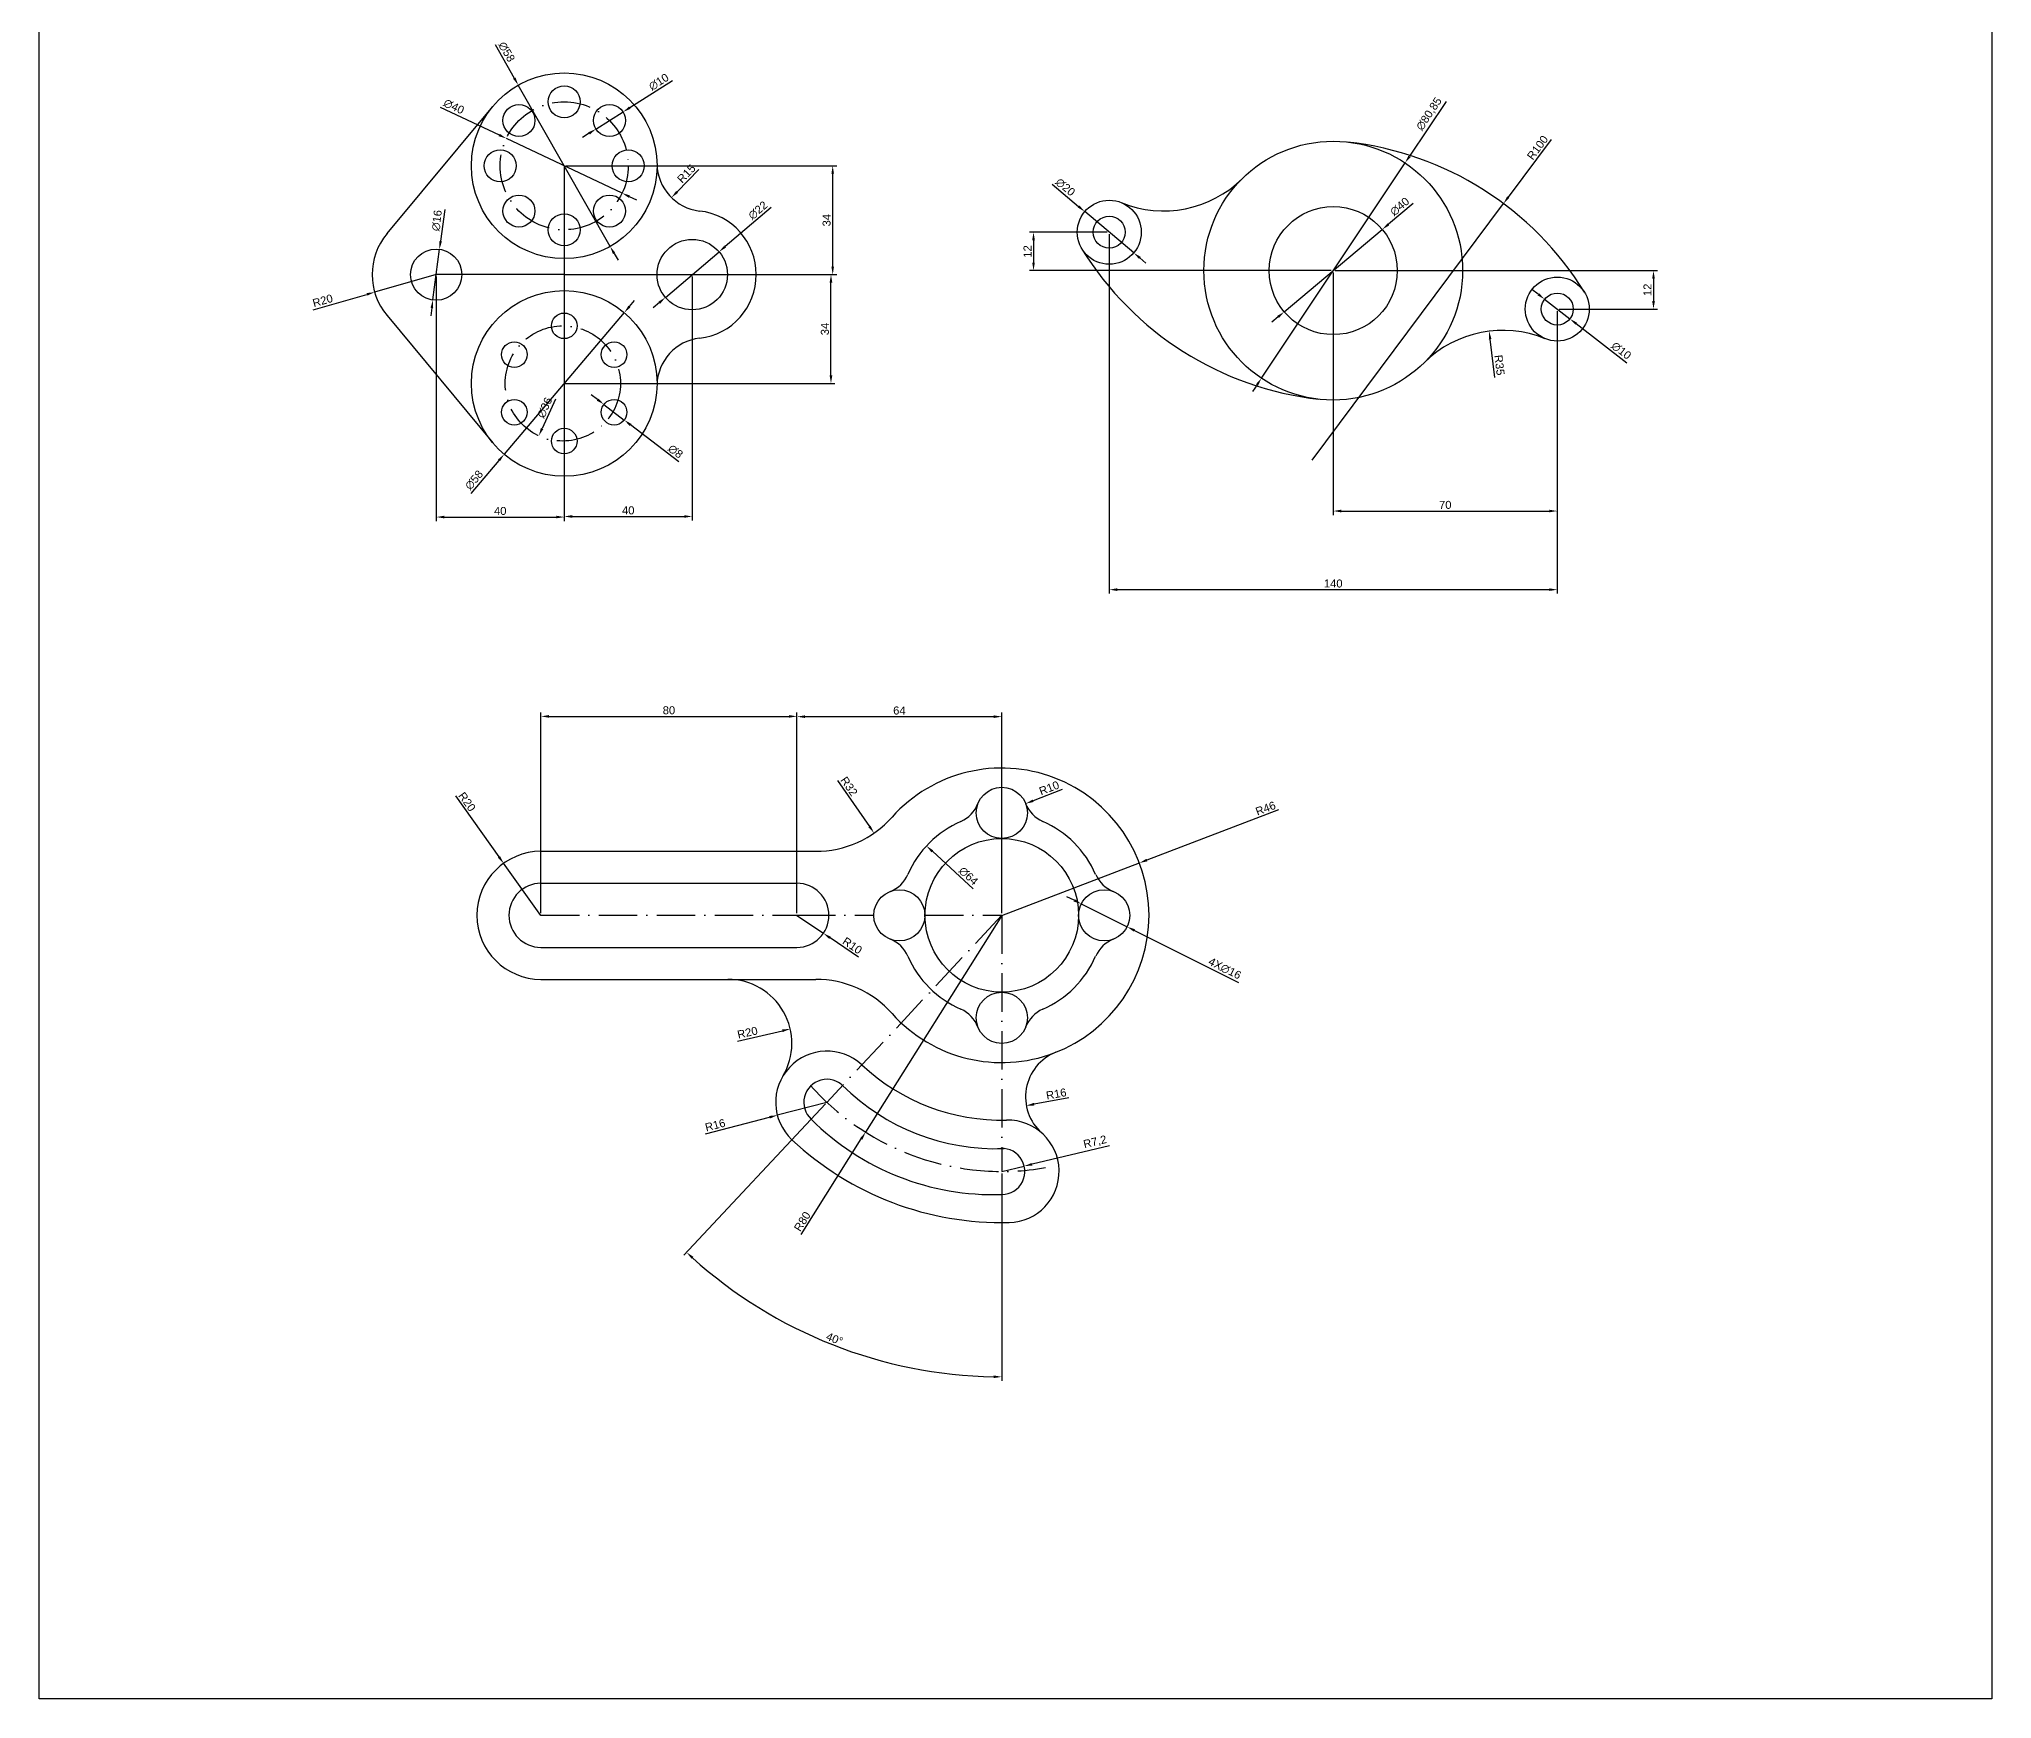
# Model space of a CAD drawing. Header units: millimetres. Extents: x 2016 to 2627, y 1255 to 2415.
# Drawn here: x 2016 to 2627, y 1255 to 1774 of the extents above; entities that cross this region are included whole.
import ezdxf

# ---------------------------------------------------------------- set-up
doc = ezdxf.new("R2010")
doc.units = ezdxf.units.MM
doc.linetypes.add('ACAD_ISO10W100', pattern=[18, 12, -3, 0, -3])
doc.styles.get("Standard").update_dxf_attribs({"font": 'arial.ttf'})
doc.dimstyles.new('ISO-25', dxfattribs={"dimtxt": 2.5, "dimasz": 2.5, "dimexe": 1.25, "dimexo": 0.625, "dimtad": 1, "dimtxsty": 'Standard', "dimcen": 2.5, "dimadec": 0, "dimazin": 0, "dimtfac": 1, "dimtmove": 0, "dimatfit": 3, "dimfxl": 1, "dimarcsym": 0})

# ---------------------------------------------------------------- blocks, each defined once
blk = doc.blocks.new('*U44')
blk.add_circle((0, 0), 5)
blk = doc.blocks.new('*U45')
at = {"color": 0, "linetype": 'ByBlock', "lineweight": -2, "transparency": 16777216}
for p, rotation in [((2180.59, 1754.25), 180), ((2166.44, 1748.39), 225), ((2194.73, 1748.39), 135), ((2160.59, 1734.25), 270), ((2200.59, 1734.25), 90), ((2166.44, 1720.11), 315.0000000000001), ((2194.73, 1720.11), 44.99999999999999)]:
    blk.add_blockref('*U44', p, dxfattribs=dict(at, rotation=rotation))
blk.add_blockref('*U44', (2180.59, 1714.25), dxfattribs=at)
blk = doc.blocks.new('*U46')
blk.add_circle((0, 0), 4)
blk = doc.blocks.new('*U47')
at = {"color": 0, "linetype": 'ByBlock', "lineweight": -2, "transparency": 16777216}
blk.add_blockref('*U46', (2180.59, 1684.24), dxfattribs=at)
for p, rotation in [((2165, 1675.25), 59.99999999999999), ((2196.17, 1675.25), 299.9999999999999), ((2165, 1657.25), 120), ((2196.17, 1657.25), 240), ((2180.59, 1648.25), 180)]:
    blk.add_blockref('*U46', p, dxfattribs=dict(at, rotation=rotation))
blk = doc.blocks.new('*U51')
blk.add_circle((0, 0), 8)
blk = doc.blocks.new('*U52')
at = {"color": 0, "linetype": 'ByBlock', "lineweight": -2, "transparency": 16777216}
blk.add_blockref('*U51', (2317.31, 1532.09), dxfattribs=at)
for p, rotation in [((2285.31, 1500.09), 90), ((2349.31, 1500.09), 270), ((2317.31, 1468.09), 180)]:
    blk.add_blockref('*U51', p, dxfattribs=dict(at, rotation=rotation))
blk = doc.blocks.new('*U53')
blk.add_arc((-6.66, 6.39), 10, 293.55646, 338.83155)
blk = doc.blocks.new('*U54')
at = {"color": 0, "linetype": 'ByBlock', "lineweight": -2, "transparency": 16777216}
blk.add_blockref('*U53', (2307.18, 1532.21), dxfattribs=at)
for p, rotation in [((2349.42, 1510.22), 270), ((2285.2, 1489.97), 89.99999999999997), ((2327.43, 1467.98), 180)]:
    blk.add_blockref('*U53', p, dxfattribs=dict(at, rotation=rotation))
blk = doc.blocks.new('*U55')
blk.add_arc((6.66, 6.39), 10, 201.16845, 246.44354)
blk = doc.blocks.new('*U56')
at = {"color": 0, "linetype": 'ByBlock', "lineweight": -2, "transparency": 16777216}
blk.add_blockref('*U55', (2327.43, 1532.21), dxfattribs=at)
for p, rotation in [((2285.2, 1510.22), 90), ((2349.42, 1489.97), 270), ((2307.18, 1467.98), 180)]:
    blk.add_blockref('*U55', p, dxfattribs=dict(at, rotation=rotation))
blk = doc.blocks.new('*D68')
at = {"color": 0, "lineweight": -2, "transparency": 16777216}
for p, q in [((2181.21, 1734.25), (2265.73, 1734.25)), ((2264.48, 1702.75), (2264.48, 1731.75)), ((2181.21, 1700.25), (2265.73, 1700.25))]:
    blk.add_line(p, q, dxfattribs=at)
at = {"color": 0, "transparency": 16777216}
for points in [[(2264.06, 1731.75), (2264.89, 1731.75), (2264.48, 1734.25)], [(2264.06, 1702.75), (2264.89, 1702.75), (2264.48, 1700.25)]]:
    blk.add_solid(points, dxfattribs=at)
at = {"layer": 'Defpoints', "color": 0, "transparency": 16777216}
for p in [(2180.59, 1734.25), (2264.48, 1734.25), (2180.59, 1700.25)]:
    blk.add_point(p, dxfattribs=at)
at = {"color": 0, "transparency": 16777216, "insert": (2262.58, 1717.25), "char_height": 2.5, "attachment_point": 5, "rotation": 90}
blk.add_mtext('34', dxfattribs=at)
blk = doc.blocks.new('*D69')
at = {"color": 0, "lineweight": -2, "transparency": 16777216}
for p, q in [((2181.21, 1700.25), (2265.19, 1700.25)), ((2263.94, 1668.75), (2263.94, 1697.75)), ((2180.78, 1666.25), (2265.19, 1666.25))]:
    blk.add_line(p, q, dxfattribs=at)
at = {"color": 0, "transparency": 16777216}
for points in [[(2263.52, 1697.75), (2264.35, 1697.75), (2263.94, 1700.25)], [(2263.52, 1668.75), (2264.35, 1668.75), (2263.94, 1666.25)]]:
    blk.add_solid(points, dxfattribs=at)
at = {"layer": 'Defpoints', "color": 0, "transparency": 16777216}
for p in [(2180.59, 1700.25), (2263.94, 1700.25), (2180.15, 1666.25)]:
    blk.add_point(p, dxfattribs=at)
at = {"color": 0, "transparency": 16777216, "insert": (2262.04, 1683.25), "char_height": 2.5, "attachment_point": 5, "rotation": 90}
blk.add_mtext('34', dxfattribs=at)
blk = doc.blocks.new('*D70')
at = {"color": 0, "lineweight": -2, "transparency": 16777216}
for p, q in [((2140.59, 1699.62), (2140.59, 1623.26)), ((2180.59, 1699.62), (2180.59, 1623.26)), ((2143.09, 1624.51), (2178.09, 1624.51))]:
    blk.add_line(p, q, dxfattribs=at)
at = {"color": 0, "transparency": 16777216}
for points in [[(2143.09, 1624.93), (2143.09, 1624.1), (2140.59, 1624.51)], [(2178.09, 1624.93), (2178.09, 1624.1), (2180.59, 1624.51)]]:
    blk.add_solid(points, dxfattribs=at)
at = {"layer": 'Defpoints', "color": 0, "transparency": 16777216}
for p in [(2140.59, 1700.25), (2180.59, 1700.25), (2180.59, 1624.51)]:
    blk.add_point(p, dxfattribs=at)
at = {"color": 0, "transparency": 16777216, "insert": (2160.59, 1626.41), "char_height": 2.5, "attachment_point": 5}
blk.add_mtext('40', dxfattribs=at)
blk = doc.blocks.new('*D71')
at = {"color": 0, "lineweight": -2, "transparency": 16777216}
for p, q in [((2180.59, 1699.62), (2180.59, 1623.44)), ((2220.59, 1699.62), (2220.59, 1623.44)), ((2183.09, 1624.69), (2218.09, 1624.69))]:
    blk.add_line(p, q, dxfattribs=at)
at = {"color": 0, "transparency": 16777216}
for points in [[(2183.09, 1625.11), (2183.09, 1624.28), (2180.59, 1624.69)], [(2218.09, 1625.11), (2218.09, 1624.28), (2220.59, 1624.69)]]:
    blk.add_solid(points, dxfattribs=at)
at = {"layer": 'Defpoints', "color": 0, "transparency": 16777216}
for p in [(2180.59, 1700.25), (2220.59, 1700.25), (2220.59, 1624.69)]:
    blk.add_point(p, dxfattribs=at)
at = {"color": 0, "transparency": 16777216, "insert": (2200.59, 1626.59), "char_height": 2.5, "attachment_point": 5}
blk.add_mtext('40', dxfattribs=at)
blk = doc.blocks.new('*D72')
at = {"color": 0, "lineweight": -2, "transparency": 16777216}
for p, q in [((2191.01, 1661.21), (2189.03, 1662.73)), ((2193, 1659.69), (2199.34, 1654.82)), ((2216.39, 1641.72), (2201.32, 1653.29))]:
    blk.add_line(p, q, dxfattribs=at)
at = {"color": 0, "transparency": 16777216}
for points in [[(2191.27, 1661.54), (2190.76, 1660.88), (2193, 1659.69)], [(2201.58, 1653.62), (2201.07, 1652.96), (2199.34, 1654.82)]]:
    blk.add_solid(points, dxfattribs=at)
at = {"layer": 'Defpoints', "color": 0, "transparency": 16777216}
for p in [(2193, 1659.69), (2199.34, 1654.82)]:
    blk.add_point(p, dxfattribs=at)
at = {"color": 0, "transparency": 16777216, "insert": (2215.36, 1645), "char_height": 2.5, "attachment_point": 5, "rotation": 322.47344}
blk.add_mtext('∅8', dxfattribs=at)
blk = doc.blocks.new('*D73')
at = {"color": 0, "lineweight": -2, "transparency": 16777216}
for p, q in [((2143.24, 1720.63), (2141.94, 1710.66)), ((2139.55, 1692.32), (2141.62, 1708.18)), ((2139.23, 1689.84), (2138.9, 1687.36))]:
    blk.add_line(p, q, dxfattribs=at)
at = {"color": 0, "transparency": 16777216}
for points in [[(2141.53, 1710.71), (2142.36, 1710.61), (2141.62, 1708.18)], [(2138.81, 1689.89), (2139.64, 1689.78), (2139.55, 1692.32)]]:
    blk.add_solid(points, dxfattribs=at)
at = {"layer": 'Defpoints', "color": 0, "transparency": 16777216}
for p in [(2141.62, 1708.18), (2139.55, 1692.32)]:
    blk.add_point(p, dxfattribs=at)
at = {"color": 0, "transparency": 16777216, "insert": (2140.8, 1717.14), "char_height": 2.5, "attachment_point": 5, "rotation": 82.56427}
blk.add_mtext('∅16', dxfattribs=at)
blk = doc.blocks.new('*D74')
at = {"color": 0, "lineweight": -2, "transparency": 16777216}
for p, q in [((2245.26, 1721.26), (2230.87, 1709)), ((2212.21, 1693.12), (2228.96, 1707.38)), ((2210.31, 1691.5), (2208.4, 1689.88))]:
    blk.add_line(p, q, dxfattribs=at)
at = {"color": 0, "transparency": 16777216}
for points in [[(2230.6, 1709.32), (2231.14, 1708.68), (2228.96, 1707.38)], [(2210.04, 1691.82), (2210.58, 1691.18), (2212.21, 1693.12)]]:
    blk.add_solid(points, dxfattribs=at)
at = {"layer": 'Defpoints', "color": 0, "transparency": 16777216}
for p in [(2228.96, 1707.38), (2212.21, 1693.12)]:
    blk.add_point(p, dxfattribs=at)
at = {"color": 0, "transparency": 16777216, "insert": (2241.12, 1720.32), "char_height": 2.5, "attachment_point": 5, "rotation": 40.4061}
blk.add_mtext('∅22', dxfattribs=at)
blk = doc.blocks.new('*D75')
at = {"color": 0, "lineweight": -2, "transparency": 16777216}
for p, q in [((2159, 1772.15), (2164.99, 1761.62)), ((2194.94, 1709.05), (2166.23, 1759.45)), ((2196.18, 1706.88), (2197.41, 1704.71))]:
    blk.add_line(p, q, dxfattribs=at)
at = {"color": 0, "transparency": 16777216}
for points in [[(2165.36, 1761.83), (2164.63, 1761.41), (2166.23, 1759.45)], [(2196.54, 1707.08), (2195.81, 1706.67), (2194.94, 1709.05)]]:
    blk.add_solid(points, dxfattribs=at)
at = {"layer": 'Defpoints', "color": 0, "transparency": 16777216}
for p in [(2166.23, 1759.45), (2194.94, 1709.05)]:
    blk.add_point(p, dxfattribs=at)
at = {"color": 0, "transparency": 16777216, "insert": (2162.58, 1769.84), "char_height": 2.5, "attachment_point": 5, "rotation": 299.66548}
blk.add_mtext('∅58', dxfattribs=at)
blk = doc.blocks.new('*D76')
at = {"color": 0, "lineweight": -2, "transparency": 16777216}
for p, q in [((2141.84, 1752.57), (2160.24, 1743.87)), ((2198.67, 1725.7), (2162.5, 1742.8)), ((2200.93, 1724.63), (2203.19, 1723.56))]:
    blk.add_line(p, q, dxfattribs=at)
at = {"color": 0, "transparency": 16777216}
for points in [[(2160.42, 1744.24), (2160.07, 1743.49), (2162.5, 1742.8)], [(2201.1, 1725.01), (2200.75, 1724.25), (2198.67, 1725.7)]]:
    blk.add_solid(points, dxfattribs=at)
at = {"layer": 'Defpoints', "color": 0, "transparency": 16777216}
for p in [(2162.5, 1742.8), (2198.67, 1725.7)]:
    blk.add_point(p, dxfattribs=at)
at = {"color": 0, "transparency": 16777216, "insert": (2146.1, 1752.74), "char_height": 2.5, "attachment_point": 5, "rotation": 334.69452}
blk.add_mtext('∅40', dxfattribs=at)
blk = doc.blocks.new('*D77')
at = {"color": 0, "lineweight": -2, "transparency": 16777216}
for p, q in [((2214.37, 1760.77), (2201.07, 1752.39)), ((2190.5, 1745.73), (2198.96, 1751.06)), ((2188.38, 1744.39), (2186.27, 1743.06))]:
    blk.add_line(p, q, dxfattribs=at)
at = {"color": 0, "transparency": 16777216}
for points in [[(2200.85, 1752.74), (2201.29, 1752.04), (2198.96, 1751.06)], [(2188.16, 1744.75), (2188.6, 1744.04), (2190.5, 1745.73)]]:
    blk.add_solid(points, dxfattribs=at)
at = {"layer": 'Defpoints', "color": 0, "transparency": 16777216}
for p in [(2190.5, 1745.73), (2198.96, 1751.06)]:
    blk.add_point(p, dxfattribs=at)
at = {"color": 0, "transparency": 16777216, "insert": (2210.13, 1760.42), "char_height": 2.5, "attachment_point": 5, "rotation": 32.2141}
blk.add_mtext('∅10', dxfattribs=at)
blk = doc.blocks.new('*D78')
at = {"color": 0, "lineweight": -2, "transparency": 16777216}
for p, q in [((2200.96, 1690.28), (2202.57, 1692.18)), ((2199.34, 1688.37), (2161.83, 1644.13)), ((2151.48, 1631.92), (2160.21, 1642.22))]:
    blk.add_line(p, q, dxfattribs=at)
at = {"color": 0, "transparency": 16777216}
for points in [[(2200.64, 1690.55), (2201.27, 1690.01), (2199.34, 1688.37)], [(2159.9, 1642.49), (2160.53, 1641.95), (2161.83, 1644.13)]]:
    blk.add_solid(points, dxfattribs=at)
at = {"layer": 'Defpoints', "color": 0, "transparency": 16777216}
for p in [(2199.34, 1688.37), (2161.83, 1644.13)]:
    blk.add_point(p, dxfattribs=at)
at = {"color": 0, "transparency": 16777216, "insert": (2152.42, 1636.08), "char_height": 2.5, "attachment_point": 5, "rotation": 49.70832}
blk.add_mtext('∅58', dxfattribs=at)
blk = doc.blocks.new('*D79')
at = {"color": 0, "lineweight": -2, "transparency": 16777216}
blk.add_line((2177.88, 1661.3), (2173.68, 1652.16), dxfattribs=at)
at = {"color": 0, "transparency": 16777216}
blk.add_solid([(2173.3, 1652.34), (2174.06, 1651.99), (2172.64, 1649.89)], dxfattribs=at)
at = {"layer": 'Defpoints', "color": 0, "transparency": 16777216}
for p in [(2187.66, 1682.61), (2172.64, 1649.89)]:
    blk.add_point(p, dxfattribs=at)
at = {"color": 0, "transparency": 16777216, "insert": (2174.51, 1658.69), "char_height": 2.5, "attachment_point": 5, "rotation": 65.3398}
blk.add_mtext('∅36', dxfattribs=at)
blk = doc.blocks.new('*D80')
at = {"color": 0, "lineweight": -2, "transparency": 16777216}
for p, q in [((2140.59, 1700.25), (2121.35, 1694.76)), ((2102.17, 1689.29), (2118.95, 1694.08))]:
    blk.add_line(p, q, dxfattribs=at)
at = {"color": 0, "transparency": 16777216}
blk.add_solid([(2118.83, 1694.48), (2119.06, 1693.68), (2121.35, 1694.76)], dxfattribs=at)
at = {"layer": 'Defpoints', "color": 0, "transparency": 16777216}
for p in [(2140.59, 1700.25), (2121.35, 1694.76)]:
    blk.add_point(p, dxfattribs=at)
at = {"color": 0, "transparency": 16777216, "insert": (2105.12, 1692.11), "char_height": 2.5, "attachment_point": 5, "rotation": 15.92244}
blk.add_mtext('R20', dxfattribs=at)
blk = doc.blocks.new('*D81')
at = {"color": 0, "lineweight": -2, "transparency": 16777216}
blk.add_line((2222.65, 1733.05), (2215.84, 1726.08), dxfattribs=at)
at = {"color": 0, "transparency": 16777216}
blk.add_solid([(2215.54, 1726.37), (2216.14, 1725.79), (2214.09, 1724.3)], dxfattribs=at)
at = {"layer": 'Defpoints', "color": 0, "transparency": 16777216}
for p in [(2224.58, 1735.02), (2214.09, 1724.3)]:
    blk.add_point(p, dxfattribs=at)
at = {"color": 0, "transparency": 16777216, "insert": (2218.76, 1731.79), "char_height": 2.5, "attachment_point": 5, "rotation": 45.64225}
blk.add_mtext('R15', dxfattribs=at)
blk = doc.blocks.new('*D82')
at = {"color": 0, "lineweight": -2, "transparency": 16777216}
blk.add_line((2471.37, 1668.16), (2469.9, 1680.08), dxfattribs=at)
at = {"color": 0, "transparency": 16777216}
blk.add_solid([(2470.32, 1680.14), (2469.49, 1680.03), (2469.6, 1682.57)], dxfattribs=at)
at = {"layer": 'Defpoints', "color": 0, "transparency": 16777216}
for p in [(2469.6, 1682.57), (2473.88, 1647.83)]:
    blk.add_point(p, dxfattribs=at)
at = {"color": 0, "transparency": 16777216, "insert": (2472.82, 1671.99), "char_height": 2.5, "attachment_point": 5, "rotation": 277.02926}
blk.add_mtext('R35', dxfattribs=at)
blk = doc.blocks.new('*D83')
at = {"color": 0, "lineweight": -2, "transparency": 16777216}
for p, q in [((2488.99, 1742.46), (2475.55, 1724.44)), ((2414.26, 1642.29), (2474.06, 1722.44))]:
    blk.add_line(p, q, dxfattribs=at)
at = {"color": 0, "transparency": 16777216}
blk.add_solid([(2475.22, 1724.69), (2475.89, 1724.19), (2474.06, 1722.44)], dxfattribs=at)
at = {"layer": 'Defpoints', "color": 0, "transparency": 16777216}
for p in [(2474.06, 1722.44), (2414.26, 1642.29)]:
    blk.add_point(p, dxfattribs=at)
at = {"color": 0, "transparency": 16777216, "insert": (2484.73, 1739.92), "char_height": 2.5, "attachment_point": 5, "rotation": 53.27425}
blk.add_mtext('R100', dxfattribs=at)
blk = doc.blocks.new('*D84')
at = {"color": 0, "lineweight": -2, "transparency": 16777216}
for p, q in [((2333.01, 1728.5), (2341.31, 1721.53)), ((2358.54, 1707.06), (2343.22, 1719.92)), ((2360.46, 1705.46), (2362.37, 1703.85))]:
    blk.add_line(p, q, dxfattribs=at)
at = {"color": 0, "transparency": 16777216}
for points in [[(2341.58, 1721.85), (2341.04, 1721.21), (2343.22, 1719.92)], [(2360.72, 1705.77), (2360.19, 1705.14), (2358.54, 1707.06)]]:
    blk.add_solid(points, dxfattribs=at)
at = {"layer": 'Defpoints', "color": 0, "transparency": 16777216}
for p in [(2343.22, 1719.92), (2358.54, 1707.06)]:
    blk.add_point(p, dxfattribs=at)
at = {"color": 0, "transparency": 16777216, "insert": (2337.17, 1727.58), "char_height": 2.5, "attachment_point": 5, "rotation": 319.98088}
blk.add_mtext('∅20', dxfattribs=at)
blk = doc.blocks.new('*D85')
at = {"color": 0, "lineweight": -2, "transparency": 16777216}
for p, q in [((2484.95, 1694.09), (2482.98, 1695.62)), ((2486.93, 1692.56), (2494.84, 1686.43)), ((2512.66, 1672.62), (2496.81, 1684.9))]:
    blk.add_line(p, q, dxfattribs=at)
at = {"color": 0, "transparency": 16777216}
for points in [[(2485.21, 1694.42), (2484.7, 1693.76), (2486.93, 1692.56)], [(2497.07, 1685.23), (2496.56, 1684.57), (2494.84, 1686.43)]]:
    blk.add_solid(points, dxfattribs=at)
at = {"layer": 'Defpoints', "color": 0, "transparency": 16777216}
for p in [(2486.93, 1692.56), (2494.84, 1686.43)]:
    blk.add_point(p, dxfattribs=at)
at = {"color": 0, "transparency": 16777216, "insert": (2510.88, 1676.49), "char_height": 2.5, "attachment_point": 5, "rotation": 322.23387}
blk.add_mtext('∅10', dxfattribs=at)
blk = doc.blocks.new('*D86')
at = {"color": 0, "lineweight": -2, "transparency": 16777216}
for p, q in [((2445.81, 1722.42), (2438.12, 1715.96)), ((2405.56, 1688.64), (2436.2, 1714.35)), ((2403.65, 1687.03), (2401.73, 1685.42))]:
    blk.add_line(p, q, dxfattribs=at)
at = {"color": 0, "transparency": 16777216}
for points in [[(2437.85, 1716.28), (2438.38, 1715.64), (2436.2, 1714.35)], [(2403.38, 1687.35), (2403.92, 1686.71), (2405.56, 1688.64)]]:
    blk.add_solid(points, dxfattribs=at)
at = {"layer": 'Defpoints', "color": 0, "transparency": 16777216}
for p in [(2436.2, 1714.35), (2405.56, 1688.64)]:
    blk.add_point(p, dxfattribs=at)
at = {"color": 0, "transparency": 16777216, "insert": (2441.65, 1721.5), "char_height": 2.5, "attachment_point": 5, "rotation": 40.01049}
blk.add_mtext('∅40', dxfattribs=at)
blk = doc.blocks.new('*D87')
at = {"color": 0, "lineweight": -2, "transparency": 16777216}
for p, q in [((2456.16, 1754.36), (2444.71, 1737.2)), ((2398.44, 1667.87), (2443.32, 1735.12)), ((2397.06, 1665.79), (2395.67, 1663.71))]:
    blk.add_line(p, q, dxfattribs=at)
at = {"color": 0, "transparency": 16777216}
for points in [[(2444.36, 1737.43), (2445.06, 1736.96), (2443.32, 1735.12)], [(2396.71, 1666.02), (2397.4, 1665.56), (2398.44, 1667.87)]]:
    blk.add_solid(points, dxfattribs=at)
at = {"layer": 'Defpoints', "color": 0, "transparency": 16777216}
for p in [(2443.32, 1735.12), (2398.44, 1667.87)]:
    blk.add_point(p, dxfattribs=at)
at = {"color": 0, "transparency": 16777216, "insert": (2450.91, 1750.39), "char_height": 2.5, "attachment_point": 5, "rotation": 56.28141}
blk.add_mtext('∅80,85', dxfattribs=at)
blk = doc.blocks.new('*D88')
at = {"color": 0, "lineweight": -2, "transparency": 16777216}
for p, q in [((2350.26, 1713.49), (2325.98, 1713.49)), ((2327.23, 1710.99), (2327.23, 1703.99)), ((2420.26, 1701.49), (2325.98, 1701.49))]:
    blk.add_line(p, q, dxfattribs=at)
at = {"color": 0, "transparency": 16777216}
for points in [[(2326.81, 1710.99), (2327.64, 1710.99), (2327.23, 1713.49)], [(2326.81, 1703.99), (2327.64, 1703.99), (2327.23, 1701.49)]]:
    blk.add_solid(points, dxfattribs=at)
at = {"layer": 'Defpoints', "color": 0, "transparency": 16777216}
for p in [(2350.88, 1713.49), (2327.23, 1701.49), (2420.88, 1701.49)]:
    blk.add_point(p, dxfattribs=at)
at = {"color": 0, "transparency": 16777216, "insert": (2325.35, 1707.49), "char_height": 2.5, "attachment_point": 5, "rotation": 90}
blk.add_mtext('12', dxfattribs=at)
blk = doc.blocks.new('*D89')
at = {"color": 0, "lineweight": -2, "transparency": 16777216}
for p, q in [((2421.51, 1701.49), (2522.2, 1701.49)), ((2520.95, 1698.99), (2520.95, 1691.99)), ((2491.51, 1689.49), (2522.2, 1689.49))]:
    blk.add_line(p, q, dxfattribs=at)
at = {"color": 0, "transparency": 16777216}
for points in [[(2520.54, 1698.99), (2521.37, 1698.99), (2520.95, 1701.49)], [(2520.54, 1691.99), (2521.37, 1691.99), (2520.95, 1689.49)]]:
    blk.add_solid(points, dxfattribs=at)
at = {"layer": 'Defpoints', "color": 0, "transparency": 16777216}
for p in [(2420.88, 1701.49), (2490.88, 1689.49), (2520.95, 1689.49)]:
    blk.add_point(p, dxfattribs=at)
at = {"color": 0, "transparency": 16777216, "insert": (2519.07, 1695.49), "char_height": 2.5, "attachment_point": 5, "rotation": 90}
blk.add_mtext('12', dxfattribs=at)
blk = doc.blocks.new('*D90')
at = {"color": 0, "lineweight": -2, "transparency": 16777216}
for p, q in [((2420.88, 1700.87), (2420.88, 1625.14)), ((2490.88, 1688.87), (2490.88, 1625.14)), ((2423.38, 1626.39), (2488.38, 1626.39))]:
    blk.add_line(p, q, dxfattribs=at)
at = {"color": 0, "transparency": 16777216}
for points in [[(2423.38, 1626.81), (2423.38, 1625.98), (2420.88, 1626.39)], [(2488.38, 1626.81), (2488.38, 1625.98), (2490.88, 1626.39)]]:
    blk.add_solid(points, dxfattribs=at)
at = {"layer": 'Defpoints', "color": 0, "transparency": 16777216}
for p in [(2420.88, 1701.49), (2490.88, 1689.49), (2490.88, 1626.39)]:
    blk.add_point(p, dxfattribs=at)
at = {"color": 0, "transparency": 16777216, "insert": (2455.88, 1628.3), "char_height": 2.5, "attachment_point": 5}
blk.add_mtext('70', dxfattribs=at)
blk = doc.blocks.new('*D91')
at = {"color": 0, "lineweight": -2, "transparency": 16777216}
for p, q in [((2350.88, 1712.87), (2350.88, 1600.58)), ((2490.88, 1688.87), (2490.88, 1600.58)), ((2353.38, 1601.83), (2488.38, 1601.83))]:
    blk.add_line(p, q, dxfattribs=at)
at = {"color": 0, "transparency": 16777216}
for points in [[(2353.38, 1602.25), (2353.38, 1601.42), (2350.88, 1601.83)], [(2488.38, 1602.25), (2488.38, 1601.42), (2490.88, 1601.83)]]:
    blk.add_solid(points, dxfattribs=at)
at = {"layer": 'Defpoints', "color": 0, "transparency": 16777216}
for p in [(2350.88, 1713.49), (2490.88, 1689.49), (2490.88, 1601.83)]:
    blk.add_point(p, dxfattribs=at)
at = {"color": 0, "transparency": 16777216, "insert": (2420.88, 1603.74), "char_height": 2.5, "attachment_point": 5}
blk.add_mtext('140', dxfattribs=at)
blk = doc.blocks.new('*D92')
at = {"color": 0, "lineweight": -2, "transparency": 16777216}
for p, q in [((2173.31, 1500.72), (2173.31, 1563.49)), ((2175.81, 1562.24), (2250.81, 1562.24)), ((2253.31, 1500.72), (2253.31, 1563.49))]:
    blk.add_line(p, q, dxfattribs=at)
at = {"color": 0, "transparency": 16777216}
for points in [[(2175.81, 1562.65), (2175.81, 1561.82), (2173.31, 1562.24)], [(2250.81, 1562.65), (2250.81, 1561.82), (2253.31, 1562.24)]]:
    blk.add_solid(points, dxfattribs=at)
at = {"layer": 'Defpoints', "color": 0, "transparency": 16777216}
for p in [(2253.31, 1562.24), (2173.31, 1500.09), (2253.31, 1500.09)]:
    blk.add_point(p, dxfattribs=at)
at = {"color": 0, "transparency": 16777216, "insert": (2213.31, 1564.14), "char_height": 2.5, "attachment_point": 5}
blk.add_mtext('80', dxfattribs=at)
blk = doc.blocks.new('*D93')
at = {"color": 0, "lineweight": -2, "transparency": 16777216}
for p, q in [((2253.31, 1500.72), (2253.31, 1563.41)), ((2255.81, 1562.16), (2314.81, 1562.16)), ((2317.31, 1500.72), (2317.31, 1563.41))]:
    blk.add_line(p, q, dxfattribs=at)
at = {"color": 0, "transparency": 16777216}
for points in [[(2255.81, 1562.57), (2255.81, 1561.74), (2253.31, 1562.16)], [(2314.81, 1562.57), (2314.81, 1561.74), (2317.31, 1562.16)]]:
    blk.add_solid(points, dxfattribs=at)
at = {"layer": 'Defpoints', "color": 0, "transparency": 16777216}
for p in [(2317.31, 1562.16), (2253.31, 1500.09), (2317.31, 1500.09)]:
    blk.add_point(p, dxfattribs=at)
at = {"color": 0, "transparency": 16777216, "insert": (2285.31, 1564.06), "char_height": 2.5, "attachment_point": 5}
blk.add_mtext('64', dxfattribs=at)
blk = doc.blocks.new('*D94')
at = {"color": 0, "lineweight": -2, "transparency": 16777216}
for p, q in [((2262.23, 1441.22), (2217.96, 1393.9)), ((2317.31, 1419.47), (2317.31, 1354.67))]:
    blk.add_line(p, q, dxfattribs=at)
blk.add_arc((2317.31, 1500.09), 144.17, 227.9034, 269.00644, dxfattribs=at)
at = {"color": 0, "transparency": 16777216}
for points in [[(2220.38, 1392.81), (2220.94, 1393.42), (2218.82, 1394.81)], [(2314.81, 1356.36), (2314.8, 1355.53), (2317.31, 1355.92)]]:
    blk.add_solid(points, dxfattribs=at)
at = {"layer": 'Defpoints', "color": 0, "transparency": 16777216}
for p in [(2317.31, 1500.09), (2317.31, 1500.09), (2262.66, 1441.67), (2317.31, 1420.09), (2248.01, 1373.67)]:
    blk.add_point(p, dxfattribs=at)
at = {"color": 0, "transparency": 16777216, "insert": (2265.06, 1367.77), "char_height": 2.5, "width": 4.9217, "attachment_point": 5, "rotation": 338.45492}
blk.add_mtext('40%%D', dxfattribs=at)
blk = doc.blocks.new('*D95')
at = {"color": 0, "lineweight": -2, "transparency": 16777216}
for p, q in [((2146.57, 1537.39), (2160.2, 1518.38)), ((2173.31, 1500.09), (2161.65, 1516.35))]:
    blk.add_line(p, q, dxfattribs=at)
at = {"color": 0, "transparency": 16777216}
blk.add_solid([(2160.54, 1518.62), (2159.86, 1518.14), (2161.65, 1516.35)], dxfattribs=at)
at = {"layer": 'Defpoints', "color": 0, "transparency": 16777216}
for p in [(2161.65, 1516.35), (2173.31, 1500.09)]:
    blk.add_point(p, dxfattribs=at)
at = {"color": 0, "transparency": 16777216, "insert": (2150.22, 1535.57), "char_height": 2.5, "attachment_point": 5, "rotation": 305.63544}
blk.add_mtext('R20', dxfattribs=at)
blk = doc.blocks.new('*D96')
at = {"color": 0, "lineweight": -2, "transparency": 16777216}
blk.add_line((2265.98, 1542.26), (2275.97, 1527.84), dxfattribs=at)
at = {"color": 0, "transparency": 16777216}
blk.add_solid([(2276.31, 1528.08), (2275.62, 1527.61), (2277.39, 1525.79)], dxfattribs=at)
at = {"layer": 'Defpoints', "color": 0, "transparency": 16777216}
for p in [(2259.17, 1552.09), (2277.39, 1525.79)]:
    blk.add_point(p, dxfattribs=at)
at = {"color": 0, "transparency": 16777216, "insert": (2269.59, 1540.39), "char_height": 2.5, "attachment_point": 5, "rotation": 304.7088}
blk.add_mtext('R32', dxfattribs=at)
blk = doc.blocks.new('*D97')
at = {"color": 0, "lineweight": -2, "transparency": 16777216}
blk.add_line((2336.16, 1539.39), (2327.1, 1535.89), dxfattribs=at)
at = {"color": 0, "transparency": 16777216}
blk.add_solid([(2326.95, 1536.27), (2327.25, 1535.5), (2324.77, 1534.98)], dxfattribs=at)
at = {"layer": 'Defpoints', "color": 0, "transparency": 16777216}
for p in [(2334.09, 1538.59), (2324.77, 1534.98)]:
    blk.add_point(p, dxfattribs=at)
at = {"color": 0, "transparency": 16777216, "insert": (2332.11, 1539.86), "char_height": 2.5, "attachment_point": 5, "rotation": 21.16845}
blk.add_mtext('R10', dxfattribs=at)
blk = doc.blocks.new('*D98')
at = {"color": 0, "lineweight": -2, "transparency": 16777216}
for p, q in [((2403.79, 1533.02), (2362.63, 1517.35)), ((2317.31, 1500.09), (2360.3, 1516.46))]:
    blk.add_line(p, q, dxfattribs=at)
at = {"color": 0, "transparency": 16777216}
blk.add_solid([(2362.49, 1517.74), (2362.78, 1516.96), (2360.3, 1516.46)], dxfattribs=at)
at = {"layer": 'Defpoints', "color": 0, "transparency": 16777216}
for p in [(2360.3, 1516.46), (2317.31, 1500.09)]:
    blk.add_point(p, dxfattribs=at)
at = {"color": 0, "transparency": 16777216, "insert": (2399.74, 1533.51), "char_height": 2.5, "attachment_point": 5, "rotation": 20.84319}
blk.add_mtext('R46', dxfattribs=at)
blk = doc.blocks.new('*D99')
at = {"color": 0, "lineweight": -2, "transparency": 16777216}
for p, q in [((2253.31, 1500.09), (2261.58, 1494.47)), ((2272.53, 1487.02), (2263.64, 1493.07))]:
    blk.add_line(p, q, dxfattribs=at)
at = {"color": 0, "transparency": 16777216}
blk.add_solid([(2263.88, 1493.41), (2263.41, 1492.72), (2261.58, 1494.47)], dxfattribs=at)
at = {"layer": 'Defpoints', "color": 0, "transparency": 16777216}
for p in [(2253.31, 1500.09), (2261.58, 1494.47)]:
    blk.add_point(p, dxfattribs=at)
at = {"color": 0, "transparency": 16777216, "insert": (2270.61, 1490.62), "char_height": 2.5, "attachment_point": 5, "rotation": 325.78321}
blk.add_mtext('R10', dxfattribs=at)
blk = doc.blocks.new('*D100')
at = {"color": 0, "lineweight": -2, "transparency": 16777216}
blk.add_line((2338.23, 1443.09), (2327.43, 1441.1), dxfattribs=at)
at = {"color": 0, "transparency": 16777216}
blk.add_solid([(2327.35, 1441.51), (2327.51, 1440.69), (2324.97, 1440.65)], dxfattribs=at)
at = {"layer": 'Defpoints', "color": 0, "transparency": 16777216}
for p in [(2324.97, 1440.65), (2339.72, 1443.36)]:
    blk.add_point(p, dxfattribs=at)
at = {"color": 0, "transparency": 16777216, "insert": (2334.33, 1444.3), "char_height": 2.5, "attachment_point": 5, "rotation": 10.41136}
blk.add_mtext('R16', dxfattribs=at)
blk = doc.blocks.new('*D101')
at = {"color": 0, "lineweight": -2, "transparency": 16777216}
blk.add_line((2234.76, 1460.8), (2248.77, 1464.05), dxfattribs=at)
at = {"color": 0, "transparency": 16777216}
blk.add_solid([(2248.68, 1464.45), (2248.87, 1463.64), (2251.21, 1464.61)], dxfattribs=at)
at = {"layer": 'Defpoints', "color": 0, "transparency": 16777216}
for p in [(2251.21, 1464.61), (2231.73, 1460.09)]:
    blk.add_point(p, dxfattribs=at)
at = {"color": 0, "transparency": 16777216, "insert": (2237.84, 1463.46), "char_height": 2.5, "attachment_point": 5, "rotation": 13.06089}
blk.add_mtext('R20', dxfattribs=at)
blk = doc.blocks.new('*D102')
at = {"color": 0, "lineweight": -2, "transparency": 16777216}
for p, q in [((2262.66, 1441.67), (2247.17, 1437.64)), ((2224.76, 1431.81), (2244.75, 1437.02))]:
    blk.add_line(p, q, dxfattribs=at)
at = {"color": 0, "transparency": 16777216}
blk.add_solid([(2244.65, 1437.42), (2244.86, 1436.61), (2247.17, 1437.64)], dxfattribs=at)
at = {"layer": 'Defpoints', "color": 0, "transparency": 16777216}
for p in [(2262.66, 1441.67), (2247.17, 1437.64)]:
    blk.add_point(p, dxfattribs=at)
at = {"color": 0, "transparency": 16777216, "insert": (2227.77, 1434.56), "char_height": 2.5, "attachment_point": 5, "rotation": 14.57889}
blk.add_mtext('R16', dxfattribs=at)
blk = doc.blocks.new('*D103')
at = {"color": 0, "lineweight": -2, "transparency": 16777216}
for p, q in [((2317.31, 1500.09), (2274.75, 1432.36)), ((2254.66, 1400.39), (2273.42, 1430.24))]:
    blk.add_line(p, q, dxfattribs=at)
at = {"color": 0, "transparency": 16777216}
blk.add_solid([(2273.06, 1430.46), (2273.77, 1430.02), (2274.75, 1432.36)], dxfattribs=at)
at = {"layer": 'Defpoints', "color": 0, "transparency": 16777216}
for p in [(2317.31, 1500.09), (2274.75, 1432.36)]:
    blk.add_point(p, dxfattribs=at)
at = {"color": 0, "transparency": 16777216, "insert": (2254.97, 1404.46), "char_height": 2.5, "attachment_point": 5, "rotation": 57.85777}
blk.add_mtext('R80', dxfattribs=at)
blk = doc.blocks.new('*D104')
at = {"color": 0, "lineweight": -2, "transparency": 16777216}
for p, q in [((2339.91, 1504.79), (2337.68, 1505.9)), ((2342.15, 1503.67), (2356.46, 1496.52)), ((2391.42, 1479.05), (2358.7, 1495.4))]:
    blk.add_line(p, q, dxfattribs=at)
at = {"color": 0, "transparency": 16777216}
for points in [[(2340.1, 1505.16), (2339.73, 1504.41), (2342.15, 1503.67)], [(2358.89, 1495.77), (2358.51, 1495.03), (2356.46, 1496.52)]]:
    blk.add_solid(points, dxfattribs=at)
at = {"layer": 'Defpoints', "color": 0, "transparency": 16777216}
for p in [(2342.15, 1503.67), (2356.46, 1496.52)]:
    blk.add_point(p, dxfattribs=at)
at = {"color": 0, "transparency": 16777216, "insert": (2386.97, 1483.48), "char_height": 2.5, "attachment_point": 5, "rotation": 333.45178}
blk.add_mtext('4X∅16', dxfattribs=at)
blk = doc.blocks.new('*D107')
at = {"color": 0, "lineweight": -2, "transparency": 16777216}
blk.add_line((2308.33, 1508.37), (2295.62, 1520.09), dxfattribs=at)
at = {"color": 0, "transparency": 16777216}
blk.add_solid([(2295.9, 1520.39), (2295.33, 1519.78), (2293.78, 1521.78)], dxfattribs=at)
at = {"layer": 'Defpoints', "color": 0, "transparency": 16777216}
for p in [(2293.78, 1521.78), (2340.84, 1478.41)]:
    blk.add_point(p, dxfattribs=at)
at = {"color": 0, "transparency": 16777216, "insert": (2306.89, 1512.38), "char_height": 2.5, "attachment_point": 5, "rotation": 317.33193}
blk.add_mtext('∅64', dxfattribs=at)
blk = doc.blocks.new('*D108')
at = {"color": 0, "lineweight": -2, "transparency": 16777216}
for p, q in [((2350.95, 1428.05), (2326.75, 1422.33)), ((2317.31, 1420.09), (2324.31, 1421.75))]:
    blk.add_line(p, q, dxfattribs=at)
at = {"color": 0, "transparency": 16777216}
blk.add_solid([(2326.65, 1422.73), (2326.84, 1421.92), (2324.31, 1421.75)], dxfattribs=at)
at = {"layer": 'Defpoints', "color": 0, "transparency": 16777216}
for p in [(2317.31, 1420.09), (2324.31, 1421.75)]:
    blk.add_point(p, dxfattribs=at)
at = {"color": 0, "transparency": 16777216, "insert": (2346.48, 1429.18), "char_height": 2.5, "attachment_point": 5, "rotation": 13.30153}
blk.add_mtext('R7,2', dxfattribs=at)

msp = doc.modelspace()

# ---------------------------------------------------------------- linework, layer by layer
msp.add_lwpolyline([(2016.491, 2414.846), (2626.697, 2414.846), (2626.697, 1255.302), (2016.491, 1255.302)], close=True)
for points in [[(2125.212, 1713.042), (2158.293, 1752.798)], [(2180.585, 1734.249), (2180.585, 1666.249)], [(2180.585, 1700.249), (2140.585, 1700.249)], [(2180.585, 1700.249), (2220.585, 1700.249)], [(2125.212, 1687.456), (2158.293, 1647.7)], [(2173.308, 1520.094), (2259.17, 1520.094)], [(2173.308, 1510.094), (2253.308, 1510.094)], [(2173.308, 1490.094), (2253.308, 1490.094)], [(2173.308, 1480.094), (2173.308, 1480.094), (2259.17, 1480.094)], [(2317.308, 1427.294), (2317.308, 1427.199)]]:
    msp.add_lwpolyline(points)
at = {"linetype": 'ACAD_ISO10W100'}
for points in [[(2173.308, 1500.094), (2253.308, 1500.094), (2277.308, 1500.094)], [(2317.308, 1500.094), (2262.656, 1441.672)], [(2293.308, 1500.094), (2317.308, 1500.094)], [(2317.308, 1500.094), (2317.308, 1420.094)]]:
    msp.add_lwpolyline(points, dxfattribs=at)
for centre, radius in [((2180.585, 1734.249), 29), ((2420.883, 1701.494), 40.423), ((2350.883, 1713.494), 10), ((2420.883, 1701.494), 20), ((2350.883, 1713.494), 5), ((2220.585, 1700.249), 11), ((2140.585, 1700.249), 8), ((2490.883, 1689.494), 10), ((2180.585, 1666.249), 29), ((2490.883, 1689.494), 5), ((2317.308, 1500.094), 24)]:
    msp.add_circle(centre, radius)
for centre, radius in [((2180.585, 1734.249), 20), ((2180.151, 1666.249), 18)]:
    msp.add_circle(centre, radius, dxfattribs=at)
for centre, radius, start, end in [((2414.258, 1642.286), 100, 31.636487, 83.615113), ((2224.578, 1735.021), 15, 181.004622, 263.448717), ((2367.885, 1755.158), 35, 247.800679, 314.641862), ((2220.585, 1700.249), 20, 276.551283, 83.448717), ((2140.585, 1700.249), 20, 140.234189, 219.765811), ((2427.508, 1760.701), 100, 211.636487, 263.615113), ((2224.578, 1665.478), 15, 96.551283, 178.995378), ((2473.881, 1647.829), 35, 67.800679, 134.641862), ((2473.456, 1648.005), 35, 67.215975, 67.302025), ((2427.508, 1760.701), 100, 306.479532, 306.47965), ((2317.308, 1500.094), 46, 221.810315, 498.189685), ((2259.17, 1552.094), 32, 270, 318.189685), ((2317.308, 1500.094), 32, 113.556464, 156.443536), ((2317.308, 1500.094), 32, 23.556464, 66.443536), ((2173.308, 1500.094), 20, 90, 270), ((2173.308, 1500.094), 10, 90, 270), ((2253.308, 1500.094), 10, 270, 450), ((2317.308, 1500.094), 32, 203.556464, 246.443536), ((2317.308, 1500.094), 32, 293.556464, 336.443536), ((2231.726, 1460.094), 20, 329.220698, 450), ((2259.17, 1448.094), 32, 401.810315, 450), ((2262.656, 1441.672), 16, 46.909842, 226.909842), ((2317.308, 1500.094), 64, 226.909842, 271.365828), ((2339.724, 1443.362), 15, 111.560589, 228.577728), ((2262.656, 1441.672), 7.2, 43.854002, 226.909842), ((2315.525, 1495.251), 68.075, 225.220339, 272.130181), ((2314.626, 1493.303), 80.454, 225, 271.909842), ((2319.214, 1420.117), 16, 271.365828, 451.365828), ((2317.308, 1500.094), 96, 226.909842, 271.365828), ((2317.308, 1420.094), 7.2, 270, 100.318368)]:
    msp.add_arc(centre, radius, start, end)
for radius, start, end in [(85.378, 193.547477, 193.666466), (84.173, 216.085648, 216.109017), (80, 221.75148, 279.856933)]:
    msp.add_arc((2317.308, 1500.094), radius, start, end, dxfattribs=at)

# ---------------------------------------------------------------- block references
for name in ['*U45', '*U47', '*U52', '*U54', '*U56']:
    msp.add_blockref(name, (0, 0))

# ---------------------------------------------------------------- dimensions: what is measured, and where the dimension line sits
for p1, p2, picture, middle in [((2194.938, 1709.05), (2166.232, 1759.448), '*D75', (2160.866, 1768.869)), ((2190.497, 1745.726), (2198.958, 1751.057), '*D77', (2211.178, 1758.756)), ((2198.666, 1725.7), (2162.504, 1742.798), '*D76', (2145.252, 1750.955)), ((2398.444, 1667.871), (2443.322, 1735.116), '*D87', (2452.714, 1749.189)), ((2358.541, 1707.063), (2343.225, 1719.924), '*D84', (2335.9, 1726.075)), ((2212.209, 1693.119), (2228.961, 1707.379), '*D74', (2242.399, 1718.818)), ((2199.339, 1688.369), (2161.832, 1644.129), '*D78', (2153.927, 1634.805)), ((2486.93, 1692.556), (2494.836, 1686.431), '*D85', (2509.676, 1674.934)), ((2187.661, 1682.607), (2172.64, 1649.891), '*D79', (2176.302, 1657.865)), ((2192.997, 1659.688), (2199.341, 1654.815), '*D72', (2214.162, 1643.432)), ((2340.837, 1478.406), (2293.778, 1521.782), '*D107', (2305.555, 1510.927))]:
    dim = msp.add_diameter_dim_2p(p1=p1, p2=p2, dimstyle='ISO-25')
    dim.commit()
    dim.dimension.update_dxf_attribs({"geometry": picture, "text_midpoint": middle, "dimtype": 163})
for center, mpoint, picture, middle in [((2414.258, 1642.286), (2474.056, 1722.437), '*D83', (2486.255, 1738.788)), ((2224.578, 1735.021), (2214.091, 1724.296), '*D81', (2220.119, 1730.46)), ((2140.585, 1700.249), (2121.353, 1694.762), '*D80', (2105.64, 1690.28)), ((2473.881, 1647.829), (2469.598, 1682.566), '*D82', (2470.93, 1671.756)), ((2259.17, 1552.094), (2277.391, 1525.788), '*D96', (2268.03, 1539.303)), ((2173.308, 1500.094), (2161.655, 1516.349), '*D95', (2148.672, 1534.459)), ((2334.093, 1538.594), (2324.768, 1534.983), '*D97', (2332.794, 1538.091)), ((2317.308, 1500.094), (2360.297, 1516.461), '*D98', (2400.414, 1531.735)), ((2317.308, 1500.094), (2274.746, 1432.356), '*D103', (2256.583, 1403.449)), ((2253.308, 1500.094), (2261.577, 1494.471), '*D99', (2269.545, 1489.052)), ((2231.726, 1460.094), (2251.209, 1464.614), '*D101', (2238.272, 1461.613)), ((2262.656, 1441.672), (2247.171, 1437.644), '*D102', (2228.25, 1432.723)), ((2317.308, 1420.094), (2324.314, 1421.751), '*D108', (2346.971, 1427.107))]:
    dim = msp.add_radius_dim(center=center, mpoint=mpoint, dimstyle='ISO-25')
    dim.commit()
    dim.dimension.update_dxf_attribs({"geometry": picture, "text_midpoint": middle, "dimtype": 164})
for base, p1, p2, picture, middle in [((2264.478, 1734.249), (2180.585, 1700.249), (2180.585, 1734.249), '*D68', (2262.576, 1717.249)), ((2327.225, 1701.494), (2350.883, 1713.494), (2420.883, 1701.494), '*D88', (2325.345, 1707.494)), ((2263.937, 1700.249), (2180.151, 1666.249), (2180.585, 1700.249), '*D69', (2262.035, 1683.249)), ((2520.953, 1689.494), (2420.883, 1701.494), (2490.883, 1689.494), '*D89', (2519.072, 1695.494))]:
    dim = msp.add_linear_dim(base=base, p1=p1, p2=p2, angle=90, dimstyle='ISO-25')
    dim.commit()
    dim.dimension.update_dxf_attribs({"geometry": picture, "text_midpoint": middle})
for p1, p2, picture, middle in [((2139.55, 1692.316), (2141.621, 1708.182), '*D73', (2140.801, 1717.138)), ((2405.565, 1688.635), (2436.202, 1714.352), '*D86', (2441.652, 1721.501))]:
    dim = msp.add_diameter_dim_2p(p1=p1, p2=p2, dimstyle='ISO-25')
    dim.commit()
    dim.dimension.update_dxf_attribs({"geometry": picture, "text_midpoint": middle})
for base, p1, p2, picture, middle in [((2490.883, 1601.835), (2350.883, 1713.494), (2490.883, 1689.494), '*D91', (2420.883, 1603.736)), ((2180.585, 1624.512), (2140.585, 1700.249), (2180.585, 1700.249), '*D70', (2160.585, 1626.413)), ((2220.585, 1624.692), (2180.585, 1700.249), (2220.585, 1700.249), '*D71', (2200.585, 1626.594)), ((2490.883, 1626.394), (2420.883, 1701.494), (2490.883, 1689.494), '*D90', (2455.883, 1628.295)), ((2253.308, 1562.235), (2173.308, 1500.094), (2253.308, 1500.094), '*D92', (2213.308, 1564.137)), ((2317.308, 1562.156), (2253.308, 1500.094), (2317.308, 1500.094), '*D93', (2285.308, 1564.057))]:
    dim = msp.add_linear_dim(base=base, p1=p1, p2=p2, dimstyle='ISO-25')
    dim.commit()
    dim.dimension.update_dxf_attribs({"geometry": picture, "text_midpoint": middle})
dim = msp.add_diameter_dim_2p(p1=(2342.151, 1503.67), p2=(2356.464, 1496.518), text='4X<>', dimstyle='ISO-25')
dim.commit()
dim.dimension.update_dxf_attribs({"geometry": '*D104', "text_midpoint": (2386.091, 1481.716), "dimtype": 163})
dim = msp.add_angular_dim_2l(base=(2248.015, 1373.669), line1=((2317.308, 1500.094), (2317.308, 1420.094)), line2=((2317.308, 1500.094), (2262.656, 1441.672)), text='40%%D', dimstyle='ISO-25')
dim.commit()
dim.dimension.update_dxf_attribs({"geometry": '*D94', "text_midpoint": (2265.062, 1367.766)})
dim = msp.add_radius_dim(center=(2339.724, 1443.362), mpoint=(2324.971, 1440.652), text='R16', dimstyle='ISO-25')
dim.commit()
dim.dimension.update_dxf_attribs({"geometry": '*D100', "text_midpoint": (2334.676, 1442.435), "dimtype": 164})

doc.saveas('drawing.dxf')
